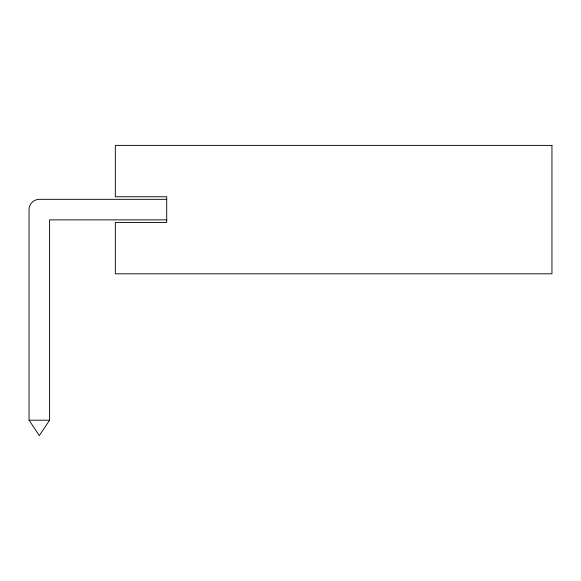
<?xml version="1.0" encoding="UTF-8"?>
<svg xmlns="http://www.w3.org/2000/svg" width="581" height="581" viewBox="0 0 581 581"><rect width="100%" height="100%" fill="white"/><g stroke="black" fill="none" stroke-linecap="round" stroke-linejoin="round"><path stroke-width="0.87" d="M166.711 219.872L49.596 219.872L49.596 420.201L39.326 435.605L29.05 420.201L29.05 209.603A10.276 10.276 0 0 1 39.326 199.327L166.711 199.327M29.05 420.201L49.596 420.201M551.95 145.395L115.343 145.395L115.343 196.756L166.711 196.756L166.711 222.443L115.343 222.443L115.343 273.804L551.95 273.804L551.95 145.395"/></g></svg>
